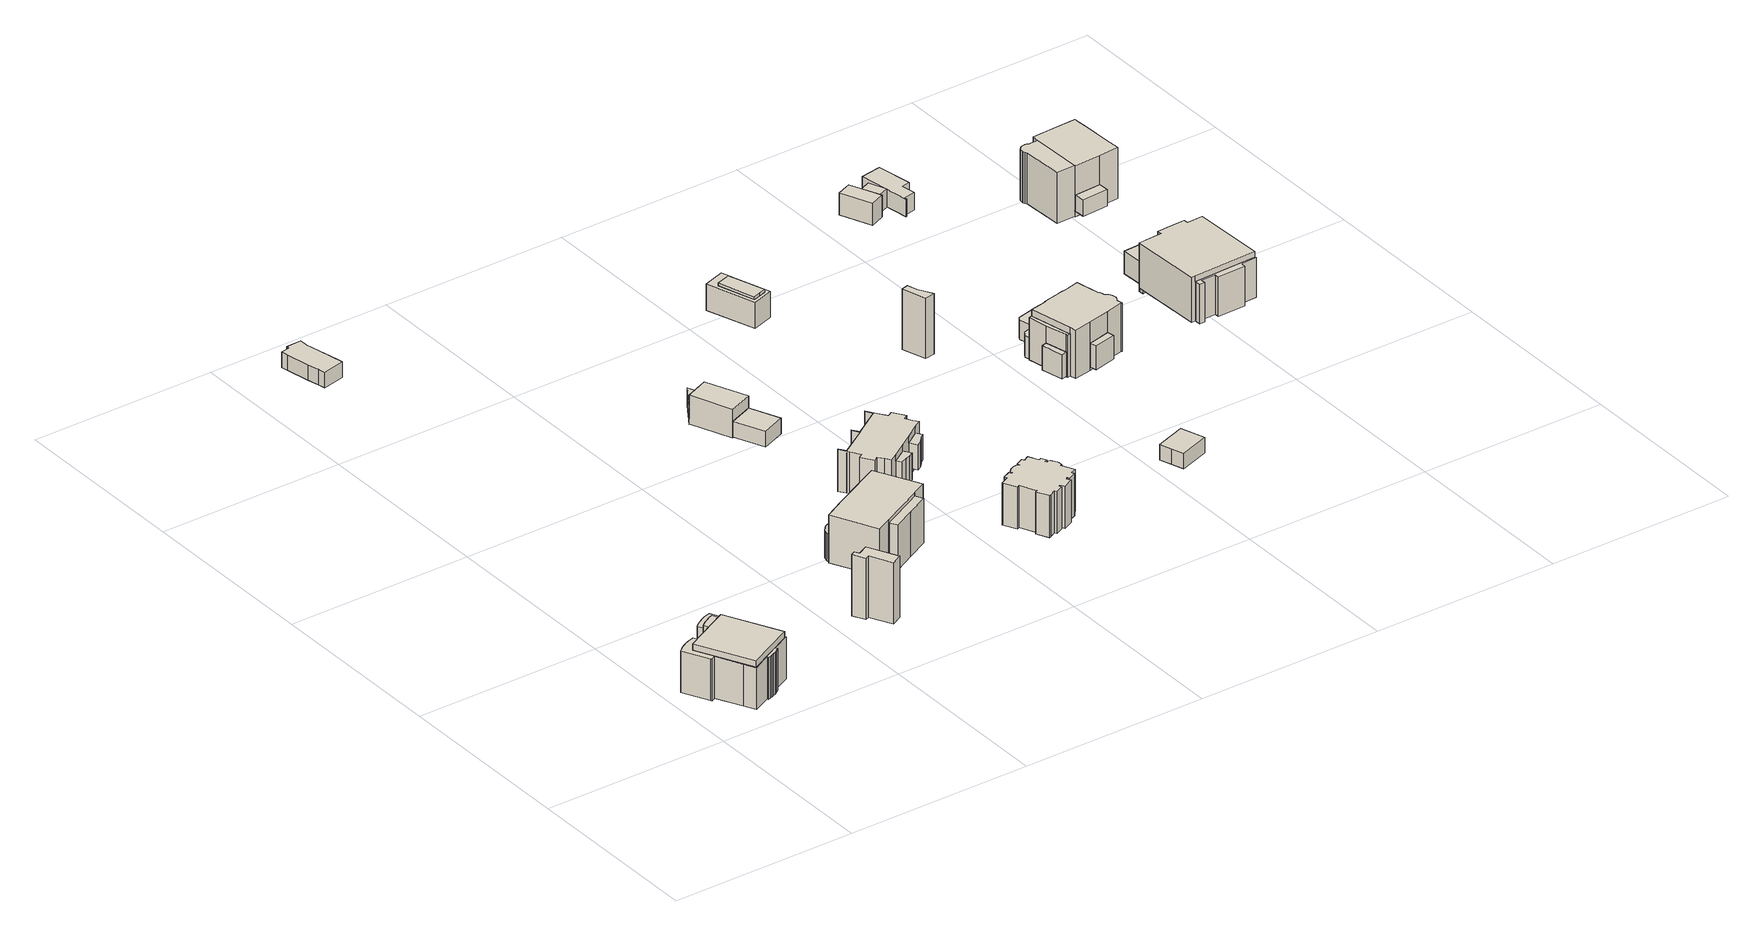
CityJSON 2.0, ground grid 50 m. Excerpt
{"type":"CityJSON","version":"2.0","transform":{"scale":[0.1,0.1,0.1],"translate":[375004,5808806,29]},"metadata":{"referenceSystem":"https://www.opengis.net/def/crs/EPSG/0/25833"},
"CityObjects":{
"building1":{"type":"Building","attributes":{"Gemeindeschluessel":"11000006","function":"31001_1010"},"address":[{"country":"Germany","locality":"Berlin","thoroughfareNumber":"50","thoroughfareName":"Bismarckstraße"}],"children":["building1-1","building1-2","building1-3","building1-4"]},
"building1-1":{"type":"BuildingPart","attributes":{"BezugspunktDach":"2200","measuredHeight":13.63,"storeysAboveGround":3},"parents":["building1"],"geometry":[{"type":"MultiSurface","lod":"1","boundaries":[[[0,1,2,3,4]],[[5,6,7,8,9]],[[5,10,11,4,3]],[[12,13,5,3,2]],[[7,14,15,2,1]],[[16,17,14,1,0]],[[9,11,17,0,4]],[[9,18,11,10,5]],[[6,5,13,12]],[[6,15,14,7]],[[8,7,19,14,17,16]],[[8,20,17,11,9]]]}]},
"building1-2":{"type":"BuildingPart","attributes":{"BezugspunktDach":"2200","measuredHeight":11.93,"storeysAboveGround":3},"parents":["building1"],"geometry":[{"type":"MultiSurface","lod":"1","boundaries":[[[21,13,12,22,23,24,25,26,27,28]],[[29,30,31,32,33,34,6,5,35,36]],[[29,37,38,28,27]],[[39,37,27,26]],[[40,39,26,25]],[[41,40,31,25,24]],[[42,41,32,24,23]],[[34,43,42,33,23,22]],[[44,45,10,13,21]],[[36,35,21,28]],[[36,46,38,37,29]],[[30,29,37,39]],[[47,31,30,39,40]],[[48,32,31,40,41]],[[33,32,41,42]],[[33,42,43,34]],[[34,49,43,15,6]],[[5,6,12,13]],[[35,5,10,45,44]]]}]},
"building1-3":{"type":"BuildingPart","attributes":{"BezugspunktDach":"2200","measuredHeight":11.32,"storeysAboveGround":3},"parents":["building1"],"geometry":[{"type":"MultiSurface","lod":"1","boundaries":[[[50,51,52,53,54,55,56,57,58,59,60,61,62,63,64,65,66,67,68,69,70,71,72,73,74,38,37,39,40,41,42,43,14,17,11,10,45,75,76,77,78,79,80,81,82,83]],[[84,85,86,87,88,89,90,91,92,93,94,95,96,97,98,99,100,101,102,103,104,105,106,107,108,109,110,111,112,113,114,115,116,117,118,119,120,121,122,123,124,125,126,127,128,129]],[[84,129,83,82]],[[85,84,82,81]],[[86,85,81,80]],[[87,86,80,79]],[[88,87,79,78]],[[89,88,78,77]],[[90,89,77,76]],[[91,90,76,75]],[[92,91,75,45]],[[93,92,35,5,10]],[[95,94,9,8]],[[96,95,130,8,7,14]],[[97,96,131,7,6,15,6,34]],[[98,97,43,34,33]],[[99,98,33,32,132]],[[100,99,32,31,40]],[[101,100,31,30,39]],[[102,101,30,29]],[[103,102,37,29,36,38]],[[104,103,38,74]],[[105,104,133,104,105,134,135,74,73]],[[136,134,73,72]],[[137,136,106,107,138,107,106,72,71]],[[139,137,107,108,107,71,70]],[[140,139,70,69]],[[141,140,109,110,142,110,109,69,68]],[[143,141,144,68,67]],[[112,111,67,66]],[[113,112,66,65]],[[114,113,65,64]],[[115,114,64,63]],[[116,115,63,62]],[[117,116,62,61]],[[118,117,61,60]],[[119,118,60,59]],[[120,119,59,58]],[[121,120,58,57]],[[122,121,57,56]],[[123,122,56,55]],[[124,123,55,54]],[[125,124,54,53]],[[126,125,53,52]],[[127,126,52,51]],[[128,127,51,50]],[[129,128,50,83]],[[145,45,10,5,35]],[[146,10,11,9,5]],[[8,9,11,17]],[[17,14,7,8,130]],[[14,15,6,7,131]],[[34,6,15,43]],[[33,34,43,42,147]],[[132,32,33,42,41]],[[41,40,31,32]],[[148,40,39,30,31]],[[29,30,39,37]],[[38,36,29,37]],[[135,134,105,104,133]],[[106,105,134,136]],[[138,107,106,136,137]],[[108,107,137,139]],[[109,108,139,140]],[[142,110,109,140,141]],[[111,110,144,141,143]]]}]},
"building1-4":{"type":"BuildingPart","attributes":{"BezugspunktDach":"2200","measuredHeight":4.09,"storeysAboveGround":3},"parents":["building1"],"geometry":[{"type":"MultiSurface","lod":"1","boundaries":[[[135,134,136,137,139,140,141,143,149,150,151,152,153,154,155,156,157]],[[158,159,160,161,162,163,164,165,111,110,109,108,107,106,105,104,166]],[[158,166,157,156]],[[159,158,156,155]],[[160,159,155,154]],[[161,160,154,153]],[[162,161,153,152]],[[163,162,152,151]],[[164,163,151,150]],[[165,164,150,149]],[[111,165,149,143]],[[166,104,135,157]],[[110,111,143,141]],[[109,110,141,140,167]],[[108,109,140,139]],[[108,139,137,107]],[[107,137,136,106]],[[105,106,168,136,134,169]],[[104,105,134,135]]]}]},
"building2":{"type":"Building","attributes":{"Gemeindeschluessel":"11000006","BezugspunktDach":"2200","function":"51009_1610","measuredHeight":16.64,"storeysAboveGround":0},"address":[{"country":"Germany","locality":"Berlin"}],"geometry":[{"type":"Solid","lod":"1","boundaries":[[[[170,171,172,173,174,175,176,177]],[[178,179,180,181,182,183,184,185]],[[178,185,177,176]],[[179,178,176,175]],[[180,179,175,174]],[[181,180,174,173]],[[182,181,173,172]],[[183,182,172,171]],[[184,183,171,170]],[[185,184,170,177]]]]}]},
"building3":{"type":"Building","attributes":{"Gemeindeschluessel":"11000006","BezugspunktDach":"2200","function":"31001_2444","measuredHeight":4.93,"storeysAboveGround":1},"address":[{"country":"Germany","locality":"Berlin","thoroughfareNumber":"6A (1)","thoroughfareName":"Am Kleinen Wannsee"}],"geometry":[{"type":"Solid","lod":"1","boundaries":[[[[186,187,188,189,190,191,192,193,194,195,196,197,198]],[[199,200,201,202,203,204,205,206,207,208,209,210,211]],[[199,211,198,197]],[[200,199,197,196]],[[201,200,196,195]],[[202,201,195,194]],[[203,202,194,193]],[[204,203,193,192]],[[205,204,192,191]],[[206,205,191,190]],[[207,206,190,189]],[[208,207,189,188]],[[209,208,188,187]],[[210,209,187,186]],[[211,210,186,198]]]]}]},
"building4":{"type":"Building","attributes":{"Gemeindeschluessel":"11000006","function":"31001_1010"},"address":[{"country":"Germany","locality":"Berlin","thoroughfareNumber":"46","thoroughfareName":"Bismarckstraße"}],"children":["building4-1","building4-2","building4-3","building4-4"]},
"building4-1":{"type":"BuildingPart","attributes":{"BezugspunktDach":"2200","measuredHeight":16.27,"storeysAboveGround":2},"parents":["building4"],"geometry":[{"type":"MultiSurface","lod":"1","boundaries":[[[212,213,214,215,216,217,218,219,220]],[[221,222,223,224,225,226,227,228,229]],[[230,231,232,233,221,229,220,219]],[[222,221,219,218]],[[234,235,218,217]],[[223,222,236,237,238,234]],[[224,223,217,216]],[[225,224,216,215]],[[226,225,215,214]],[[227,226,214,213]],[[228,227,213,212]],[[229,228,212,220]],[[233,232,231,230]],[[238,237,236,235,234]]]}]},
"building4-2":{"type":"BuildingPart","attributes":{"BezugspunktDach":"2200","measuredHeight":14.5,"storeysAboveGround":2},"parents":["building4"],"geometry":[{"type":"Solid","lod":"1","boundaries":[[[[239,240,241,242,243,244]],[[245,226,246,247,248,227]],[[245,227,244,243]],[[226,245,243,242]],[[246,226,242,241]],[[247,246,241,240]],[[248,247,240,239]],[[227,248,239,244]]]]}]},
"building4-3":{"type":"BuildingPart","attributes":{"BezugspunktDach":"2200","measuredHeight":6.8,"storeysAboveGround":2},"parents":["building4"],"geometry":[{"type":"Solid","lod":"1","boundaries":[[[[235,234,249,250,251,252,253,254,255,256,257,258,259,260]],[[261,262,263,264,265,266,267,268,269,270,271,238,237,272]],[[261,272,260,259]],[[262,261,259,258]],[[263,262,258,257]],[[264,263,257,256]],[[265,264,256,255]],[[266,265,255,254]],[[267,266,254,253]],[[268,267,253,252]],[[269,268,252,251]],[[270,269,251,250]],[[271,270,250,249]],[[238,271,249,234]],[[272,237,235,260]],[[237,238,234,235]]]]}]},
"building4-4":{"type":"BuildingPart","attributes":{"BezugspunktDach":"2200","measuredHeight":7.55,"storeysAboveGround":2},"parents":["building4"],"geometry":[{"type":"Solid","lod":"1","boundaries":[[[[231,230,273,274,275,276,277,278,279,280,281,282,283]],[[284,285,286,287,288,289,290,291,292,293,233,232,294]],[[284,294,283,282]],[[285,284,282,281]],[[286,285,281,280]],[[287,286,280,279]],[[288,287,279,278]],[[289,288,278,277]],[[290,289,277,276]],[[291,290,276,275]],[[292,291,275,274]],[[293,292,274,273]],[[233,293,273,230]],[[294,232,231,283]],[[232,233,230,231]]]]}]},
"building5":{"type":"Building","attributes":{"Gemeindeschluessel":"11000006","function":"31001_1010"},"address":[{"country":"Germany","locality":"Berlin","thoroughfareNumber":"44A","thoroughfareName":"Bismarckstraße"}],"children":["building5-1","building5-2","building5-3"]},
"building5-1":{"type":"BuildingPart","attributes":{"BezugspunktDach":"2200","measuredHeight":12.92,"storeysAboveGround":3},"parents":["building5"],"geometry":[{"type":"MultiSurface","lod":"1","boundaries":[[[295,296,297,298,299,300,301,302,303,304,305,306,307,308,309,310,311,312,313,314,315,316,317,318,319,320,321,322]],[[323,324,325,326,327,328,329,330,331,332,333,334,335,336,337,338,339,340,341,342,343,344,345,346,347,348,349,350]],[[323,350,322,321]],[[324,323,321,320]],[[325,324,320,319]],[[326,325,319,318]],[[327,326,318,317]],[[328,327,317,316]],[[329,328,316,315]],[[330,329,315,314]],[[331,330,314,313]],[[332,331,313,312]],[[333,332,312,311]],[[334,333,311,310]],[[335,334,310,309]],[[336,335,309,308]],[[337,336,308,307]],[[338,337,307,306]],[[339,338,306,305]],[[351,352,305,304]],[[340,339,353,354]],[[341,340,304,303]],[[355,356,303,302]],[[342,341,357,358]],[[343,342,302,301]],[[344,343,301,300]],[[345,344,300,299]],[[346,345,299,298]],[[347,346,298,297]],[[348,347,297,296]],[[349,348,296,295]],[[350,349,295,322]],[[354,353,352,351]],[[358,357,356,355]]]}]},
"building5-2":{"type":"BuildingPart","attributes":{"BezugspunktDach":"2200","measuredHeight":6.87,"storeysAboveGround":3},"parents":["building5"],"geometry":[{"type":"Solid","lod":"1","boundaries":[[[[359,360,361,362,352,351]],[[353,363,364,365,366,354]],[[363,353,352,362]],[[364,363,362,361]],[[365,364,361,360]],[[366,365,360,359]],[[354,366,359,351]],[[353,354,351,352]]]]}]},
"building5-3":{"type":"BuildingPart","attributes":{"BezugspunktDach":"2200","measuredHeight":7.28,"storeysAboveGround":3},"parents":["building5"],"geometry":[{"type":"MultiSurface","lod":"1","boundaries":[[[367,368,369,370,356,355]],[[357,371,372,373,374,358]],[[371,357,356,370]],[[372,371,370,369]],[[373,372,369,368]],[[374,373,368,367]],[[358,374,367,355]],[[357,358,375,355,356]]]}]},
"building6":{"type":"Building","attributes":{"Gemeindeschluessel":"11000006","function":"31001_3200"},"address":[{"country":"Germany","locality":"Berlin","thoroughfareNumber":"44","thoroughfareName":"Bismarckstraße"}],"children":["building6-1","building6-2","building6-3"]},
"building6-1":{"type":"BuildingPart","attributes":{"BezugspunktDach":"2200","measuredHeight":8.23,"storeysAboveGround":2},"parents":["building6"],"geometry":[{"type":"MultiSurface","lod":"1","boundaries":[[[376,377,378,379,380]],[[381,382,383,384,385]],[[386,387,380,379]],[[382,388,386,381,379,378]],[[383,382,378,377]],[[384,383,377,376],[389,390,391,392]],[[385,384,376,380]],[[381,385,387,386]],[[381,386,388,382]],[[391,390,389,392]]]}]},
"building6-2":{"type":"BuildingPart","attributes":{"BezugspunktDach":"2200","measuredHeight":4.27,"storeysAboveGround":2},"parents":["building6"],"geometry":[{"type":"Solid","lod":"1","boundaries":[[[[393,394,392,391]],[[389,395,396,390]],[[395,389,392,394]],[[396,395,394,393]],[[390,396,393,391]],[[390,391,392,389]]]]}]},
"building6-3":{"type":"BuildingPart","attributes":{"BezugspunktDach":"2200","measuredHeight":4.76,"storeysAboveGround":2},"parents":["building6"],"geometry":[{"type":"MultiSurface","lod":"1","boundaries":[[[388,397,387]],[[398,399,400]],[[398,400,387,397]],[[399,398,397,388]],[[400,399,388,382,381,385,387]],[[387,385,381,386]],[[386,381,382,388]]]}]},
"building7":{"type":"Building","attributes":{"Gemeindeschluessel":"11000006","BezugspunktDach":"2200","function":"31001_1010","measuredHeight":15.56,"storeysAboveGround":3},"address":[{"country":"Germany","locality":"Berlin","thoroughfareNumber":"44B","thoroughfareName":"Bismarckstraße"}],"geometry":[{"type":"Solid","lod":"1","boundaries":[[[[401,402,403,404,405,406,407,408,409,410,411,412,413,414,415,416,417,418,419,420,421,422,423,424,425,426,427,428,429,430,431,432,433,434,435,436,437,438,439,440,441,442,443,444,445,446,447,448,449,450,451,452,453,454,455]],[[456,457,458,459,460,461,462,463,464,465,466,467,468,469,470,471,472,473,474,475,476,477,478,479,480,481,482,483,484,485,486,487,488,489,490,491,492,493,494,495,496,497,498,499,500,501,502,503,504,505,506,507,508,509,510]],[[456,510,455,454]],[[457,456,454,453]],[[458,457,453,452]],[[459,458,452,451]],[[460,459,451,450]],[[461,460,450,449]],[[462,461,449,448]],[[463,462,448,447]],[[464,463,447,446]],[[465,464,446,445]],[[466,465,445,444]],[[467,466,444,443]],[[468,467,443,442]],[[469,468,442,441]],[[470,469,441,440]],[[471,470,440,439]],[[472,471,439,438]],[[473,472,438,437]],[[474,473,437,436]],[[475,474,436,435]],[[476,475,435,434]],[[477,476,434,433]],[[478,477,433,432]],[[479,478,432,431]],[[480,479,431,430]],[[481,480,430,429]],[[482,481,429,428]],[[483,482,428,427]],[[484,483,427,426]],[[485,484,426,425]],[[486,485,425,424]],[[487,486,424,423]],[[488,487,423,422]],[[489,488,422,421]],[[490,489,421,420]],[[491,490,420,419]],[[492,491,419,418]],[[493,492,418,417]],[[494,493,417,416]],[[495,494,416,415]],[[496,495,415,414]],[[497,496,414,413]],[[498,497,413,412]],[[499,498,412,411]],[[500,499,411,410]],[[501,500,410,409]],[[502,501,409,408]],[[503,502,408,407]],[[504,503,407,406]],[[505,504,406,405]],[[506,505,405,404]],[[507,506,404,403]],[[508,507,403,402]],[[509,508,402,401]],[[510,509,401,455]]]]}]},
"building8":{"type":"Building","attributes":{"Gemeindeschluessel":"11000006","function":"31001_3200"},"address":[{"country":"Germany","locality":"Berlin","thoroughfareNumber":"42","thoroughfareName":"Bismarckstraße"}],"children":["building8-1","building8-2"]},
"building8-1":{"type":"BuildingPart","attributes":{"BezugspunktDach":"2200","measuredHeight":8.21,"storeysAboveGround":2},"parents":["building8"],"geometry":[{"type":"MultiSurface","lod":"1","boundaries":[[[511,512,513,514,515]],[[516,517,518,519,520]],[[521,522,515,514]],[[517,523,521,524,514,513]],[[525,523,513,512]],[[526,525,518,512,511]],[[520,522,526,527,511,515]],[[516,520,522,521]],[[516,524,521,523,517]],[[518,517,528,523,525]],[[519,518,525,526]],[[519,527,526,522,520]]]}]},
"building8-2":{"type":"BuildingPart","attributes":{"BezugspunktDach":"2200","measuredHeight":7.09,"storeysAboveGround":2},"parents":["building8"],"geometry":[{"type":"MultiSurface","lod":"1","boundaries":[[[529,530,531,532],[522,521,523,526]],[[533,534,535,536],[537,538,539,540]],[[533,536,532,531]],[[534,533,531,530]],[[535,534,530,529]],[[536,535,529,532]],[[537,540,519,518,517]],[[538,537,517,516]],[[539,538,521,516,520]],[[540,539,520,519,526]],[[517,518,525,523]],[[526,525,518,519]],[[516,517,523,521]],[[520,516,521,522,541]],[[522,526,519,520]]]}]},
"building9":{"type":"Building","attributes":{"Gemeindeschluessel":"11000006","BezugspunktDach":"2200","function":"31001_2463","measuredHeight":4.94,"storeysAboveGround":1},"address":[{"country":"Germany","locality":"Berlin","thoroughfareNumber":"42 (1)","thoroughfareName":"Bismarckstraße"}],"geometry":[{"type":"Solid","lod":"1","boundaries":[[[[542,543,544,545,546,547]],[[548,549,550,551,552,553]],[[548,553,547,546]],[[549,548,546,545]],[[550,549,545,544]],[[551,550,544,543]],[[552,551,543,542]],[[553,552,542,547]]]]}]},
"building10":{"type":"Building","attributes":{"Gemeindeschluessel":"11000006","BezugspunktDach":"2200","function":"31001_1000","measuredHeight":16.28,"storeysAboveGround":1},"address":[{"country":"Germany","locality":"Berlin","thoroughfareNumber":"38 (2)","thoroughfareName":"Bismarckstraße"}],"geometry":[{"type":"Solid","lod":"1","boundaries":[[[[554,555,556,557,558]],[[559,560,561,562,563]],[[559,563,558,557]],[[560,559,557,556]],[[561,560,556,555]],[[562,561,555,554]],[[563,562,554,558]]]]}]},
"building11":{"type":"Building","attributes":{"Gemeindeschluessel":"11000006","BezugspunktDach":"2200","function":"51009_1610","measuredHeight":7.32,"storeysAboveGround":0},"address":[{"country":"Germany","locality":"Berlin"}],"geometry":[{"type":"Solid","lod":"1","boundaries":[[[[564,565,566,567]],[[568,569,570,571]],[[568,571,567,566]],[[569,568,566,565]],[[570,569,565,564]],[[571,570,564,567]]]]}]},
"building12":{"type":"Building","attributes":{"Gemeindeschluessel":"11000006","function":"31001_2070"},"address":[{"country":"Germany","locality":"Berlin","thoroughfareNumber":"38, 40","thoroughfareName":"Bismarckstraße"}],"children":["building12-1","building12-2","building12-3","building12-4","building12-5","building12-6"]},
"building12-1":{"type":"BuildingPart","attributes":{"BezugspunktDach":"2200","measuredHeight":16.52,"storeysAboveGround":2},"parents":["building12"],"geometry":[{"type":"MultiSurface","lod":"1","boundaries":[[[572,573,574,575,576,577,578,579,580,581,582,583,584,585,586,587,588,589,590,591,592,593,594,595,596,597,598,599]],[[600,601,602,603,604,605,606,607,608,609,610,611,612,613,614,615,616,617,618,619,620,621,622,623,624,625,626,627]],[[628,629,599,598]],[[600,627,630,631,632]],[[601,600,598,597]],[[602,601,597,596]],[[603,602,596,595]],[[633,634,595,594]],[[604,603,635,636]],[[605,604,594,593]],[[606,605,593,592]],[[607,606,592,591]],[[637,638,639,640,608,607,591,590]],[[609,608,590,589]],[[610,609,589,588]],[[611,610,588,587]],[[612,611,587,586]],[[613,612,586,585]],[[614,613,585,584]],[[615,614,584,583]],[[616,615,583,582]],[[617,616,582,581]],[[618,617,581,580]],[[619,618,580,579]],[[620,619,579,578]],[[621,620,578,577]],[[622,621,577,576]],[[623,622,576,575]],[[624,623,575,574]],[[625,624,574,573]],[[626,625,573,572]],[[627,641,642,572,599]],[[632,631,630,629,628]],[[636,635,634,633]],[[640,639,638,637]],[[626,642,641,627]]]}]},
"building12-2":{"type":"BuildingPart","attributes":{"BezugspunktDach":"2200","measuredHeight":11.38,"storeysAboveGround":2},"parents":["building12"],"geometry":[{"type":"MultiSurface","lod":"1","boundaries":[[[643,644,645,642,641,646]],[[627,626,647,648,649,650]],[[629,651,646,641]],[[627,650,652,630]],[[647,626,642,645]],[[648,647,645,644]],[[649,648,644,643],[653,654,655,656]],[[650,649,643,646]],[[630,652,651,629]],[[626,627,641,642]],[[655,654,653,656]]]}]},
"building12-3":{"type":"BuildingPart","attributes":{"BezugspunktDach":"2200","measuredHeight":5.47,"storeysAboveGround":2},"parents":["building12"],"geometry":[{"type":"Solid","lod":"1","boundaries":[[[[638,637,657,658,659,660]],[[661,662,663,640,639,664]],[[661,664,660,659]],[[662,661,659,658]],[[663,662,658,657]],[[640,663,657,637]],[[664,639,638,660]],[[639,640,637,638]]]]}]},
"building12-4":{"type":"BuildingPart","attributes":{"BezugspunktDach":"2200","measuredHeight":5.31,"storeysAboveGround":2},"parents":["building12"],"geometry":[{"type":"Solid","lod":"1","boundaries":[[[[665,666,667,634,633,668,669,670,671,672,673]],[[674,675,676,677,678,636,635,679,680,681,682]],[[674,682,673,672]],[[675,674,672,671]],[[676,675,671,670]],[[677,676,670,669]],[[678,677,669,668]],[[636,678,668,633]],[[679,635,634,667]],[[680,679,667,666]],[[681,680,666,665]],[[682,681,665,673]],[[636,633,634,635]]]]}]},
"building12-5":{"type":"BuildingPart","attributes":{"BezugspunktDach":"2200","measuredHeight":5.91,"storeysAboveGround":2},"parents":["building12"],"geometry":[{"type":"MultiSurface","lod":"1","boundaries":[[[651,628,683,684,685,686]],[[687,688,689,631,652,690]],[[687,690,686,685]],[[688,687,685,684]],[[689,688,684,683]],[[631,689,683,628]],[[690,652,651,686]],[[631,628,629,630]],[[630,629,651,652]]]}]},
"building12-6":{"type":"BuildingPart","attributes":{"BezugspunktDach":"2200","measuredHeight":6.55,"storeysAboveGround":2},"parents":["building12"],"geometry":[{"type":"MultiSurface","lod":"1","boundaries":[[[691,656,655,692]],[[654,653,693,694]],[[654,694,692,655]],[[693,653,656,691]],[[694,693,691,692]],[[653,654,655,656,695]]]}]},
"building13":{"type":"Building","attributes":{"Gemeindeschluessel":"11000006","function":"31001_2444"},"address":[{"country":"Germany","locality":"Berlin","thoroughfareNumber":"38 (1)","thoroughfareName":"Bismarckstraße"}],"children":["building13-1","building13-2"]},
"building13-1":{"type":"BuildingPart","attributes":{"BezugspunktDach":"2200","measuredHeight":6.85,"storeysAboveGround":2},"parents":["building13"],"geometry":[{"type":"MultiSurface","lod":"1","boundaries":[[[696,697,698,699,700,701]],[[702,703,704,705,706,707]],[[702,707,701,700]],[[703,702,700,699]],[[708,709,710,703,699,698]],[[705,704,698,697]],[[706,705,697,696]],[[707,706,696,701]],[[704,710,709,708]]]}]},
"building13-2":{"type":"BuildingPart","attributes":{"BezugspunktDach":"2200","measuredHeight":5.03,"storeysAboveGround":2},"parents":["building13"],"geometry":[{"type":"Solid","lod":"1","boundaries":[[[[708,711,712,709]],[[713,714,704,710]],[[713,710,709,712]],[[714,713,712,711]],[[704,714,711,708]],[[710,704,708,709]]]]}]},
"building14":{"type":"Building","attributes":{"Gemeindeschluessel":"11000006","BezugspunktDach":"2200","function":"31001_2444","measuredHeight":4.65,"storeysAboveGround":1},"address":[{"country":"Germany","locality":"Berlin","thoroughfareNumber":"36A (1)","thoroughfareName":"Bismarckstraße"}],"geometry":[{"type":"Solid","lod":"1","boundaries":[[[[715,716,717,718,719,720,721,722]],[[723,724,725,726,727,728,729,730]],[[723,730,722,721]],[[724,723,721,720]],[[725,724,720,719]],[[726,725,719,718]],[[727,726,718,717]],[[728,727,717,716]],[[729,728,716,715]],[[730,729,715,722]]]]}]},
"building15":{"type":"Building","attributes":{"Gemeindeschluessel":"11000006","function":"31001_1010"},"address":[{"country":"Germany","locality":"Berlin","thoroughfareNumber":"36A","thoroughfareName":"Bismarckstraße"}],"children":["building15-1","building15-2","building15-3"]},
"building15-1":{"type":"BuildingPart","attributes":{"BezugspunktDach":"2200","measuredHeight":15.44,"storeysAboveGround":2},"parents":["building15"],"geometry":[{"type":"MultiSurface","lod":"1","boundaries":[[[731,732,733,734,735,736,737,738,739,740,741,742]],[[743,744,745,746,747,748,749,750,751,752,753,754]],[[743,754,742,741]],[[755,756,757,741,740]],[[758,756,740,739]],[[746,759,758,739,738]],[[747,760,759,738,737]],[[748,747,737,736]],[[749,748,736,735]],[[750,749,735,734]],[[751,750,734,733]],[[761,762,751,733,732]],[[753,752,732,731]],[[754,753,731,742]],[[744,743,763,757,756,755]],[[745,744,756,758]],[[745,758,759,746]],[[746,759,760,747]],[[752,751,762,761]]]}]},
"building15-2":{"type":"BuildingPart","attributes":{"BezugspunktDach":"2200","measuredHeight":10.71,"storeysAboveGround":2},"parents":["building15"],"geometry":[{"type":"Solid","lod":"1","boundaries":[[[[764,765,766,767,768,769,770,771,762,761]],[[751,772,773,774,775,776,777,778,779,752]],[[772,751,762,771]],[[773,772,771,770]],[[774,773,770,769]],[[775,774,769,768]],[[776,775,768,767]],[[777,776,767,766]],[[778,777,766,765]],[[779,778,765,764]],[[752,779,764,761]],[[751,752,761,762]]]]}]},
"building15-3":{"type":"BuildingPart","attributes":{"BezugspunktDach":"2200","measuredHeight":6.09,"storeysAboveGround":2},"parents":["building15"],"geometry":[{"type":"MultiSurface","lod":"1","boundaries":[[[757,756,758,759,760,780,781,782,783]],[[784,785,786,787,788,789,790,791,792]],[[784,792,783,782]],[[785,784,782,781]],[[786,785,781,780]],[[787,786,780,760]],[[788,787,747,746,759]],[[789,788,759,746,745,758]],[[790,789,758,745,744]],[[791,790,793,744,743]],[[792,791,757,783]],[[760,759,746,747]],[[758,745,746,759]],[[744,745,758,756]],[[743,744,793,756,757,794]]]}]},
"building16":{"type":"Building","attributes":{"Gemeindeschluessel":"11000006","function":"31001_1010"},"address":[{"country":"Germany","locality":"Berlin","thoroughfareNumber":"36","thoroughfareName":"Bismarckstraße"}],"children":["building16-1","building16-2","building16-3","building16-4","building16-5"]},
"building16-1":{"type":"BuildingPart","attributes":{"BezugspunktDach":"2200","measuredHeight":17.3,"storeysAboveGround":2},"parents":["building16"],"geometry":[{"type":"MultiSurface","lod":"1","boundaries":[[[795,796,797,798,799,800,801,802,803,804,805,806]],[[807,808,809,810,811,812,813,814,815,816,817,818]],[[819,820,818,806,805]],[[808,807,805,804],[821,822,823,824]],[[825,823,804,803]],[[809,808,822,826]],[[810,809,803,802]],[[811,810,802,801]],[[812,811,801,800]],[[813,812,800,799]],[[827,828,829,799,798]],[[814,813,830,831,832]],[[833,827,798,797]],[[815,814,831,834]],[[817,795,796,816,796,795]],[[818,817,795,806]],[[807,818,820,819]],[[823,822,821,824]],[[826,822,823,825]],[[832,831,830,829,828,827]],[[834,831,827,833]],[[816,815,797,796]],[[835,816,796,795,817]]]}]},
"building16-2":{"type":"BuildingPart","attributes":{"BezugspunktDach":"2200","measuredHeight":13.82,"storeysAboveGround":2},"parents":["building16"],"geometry":[{"type":"MultiSurface","lod":"1","boundaries":[[[836,837,838,839,797,795,840,841,842,843,844,845,846,847,848,849]],[[850,851,852,853,854,855,856,857,858,817,815,859,860,861,862,863]],[[850,863,849,848]],[[851,850,848,847]],[[852,851,847,846]],[[853,852,846,845]],[[854,853,845,844]],[[855,854,844,843]],[[856,855,843,842]],[[857,856,842,841]],[[858,857,841,840]],[[817,858,840,795]],[[859,815,797,839]],[[860,859,839,838]],[[861,860,838,837]],[[862,861,837,836]],[[863,862,836,849]],[[815,816,796,797]],[[817,795,796,816]]]}]},
"building16-3":{"type":"BuildingPart","attributes":{"BezugspunktDach":"2200","measuredHeight":3.43,"storeysAboveGround":2},"parents":["building16"],"geometry":[{"type":"MultiSurface","lod":"1","boundaries":[[[820,819,864,865]],[[866,807,818,867]],[[866,867,865,864]],[[807,866,868,821]],[[867,818,820,865]],[[821,868,864,819]],[[818,807,819,820]]]}]},
"building16-4":{"type":"BuildingPart","attributes":{"BezugspunktDach":"2200","measuredHeight":4.93,"storeysAboveGround":2},"parents":["building16"],"geometry":[{"type":"Solid","lod":"1","boundaries":[[[[869,870,828,827,833]],[[831,830,871,872,834]],[[871,830,828,870]],[[872,871,870,869]],[[834,872,869,833]],[[834,833,827,831]],[[830,831,827,828]]]]}]},
"building16-5":{"type":"BuildingPart","attributes":{"BezugspunktDach":"2200","measuredHeight":6.82,"storeysAboveGround":2},"parents":["building16"],"geometry":[{"type":"MultiSurface","lod":"1","boundaries":[[[824,823,825,873,874,875]],[[876,877,826,822,821,868]],[[876,868,875,874]],[[877,876,874,873]],[[826,877,873,825]],[[864,819,824,875]],[[822,826,825,823]],[[822,878,823,824,821]],[[868,821,819,864]]]}]}
},
"vertices":[
[100,7,183],[229,73,183],[155,220,183],[112,198,183],[26,154,183],[112,198,55],[155,220,55],[229,73,55],[100,7,55],[26,154,55],[112,198,167],[26,154,167],[155,220,174],[112,198,174],[229,73,167],[155,220,167],[100,7,139],[100,7,167],[26,154,134],[229,73,120],[100,7,115],
[111,200,174],[144,241,174],[137,238,174],[129,234,174],[122,230,174],[115,226,174],[109,222,174],[103,217,174],[109,222,55],[115,226,55],[122,230,55],[129,234,55],[137,238,55],[144,241,55],[111,200,55],[103,217,55],[109,222,167],[103,217,167],[115,226,167],[122,230,167],[129,234,167],[137,238,167],[144,241,167],[111,200,135],[111,200,167],[103,217,113],[122,230,72],[129,234,82],[144,241,114],
[37,98,167],[39,95,167],[50,101,167],[84,33,167],[99,4,167],[146,27,167],[148,23,167],[155,25,167],[161,28,167],[168,31,167],[175,34,167],[182,39,167],[188,43,167],[186,48,167],[233,72,167],[181,174,167],[192,180,167],[151,260,167],[144,258,167],[136,256,167],[129,253,167],[120,248,167],[111,243,167],[103,238,167],[96,231,167],[67,178,167],[58,196,167],[48,193,167],[39,190,167],[30,186,167],[21,181,167],[14,177,167],[8,172,167],[2,167,167],[8,172,54],[14,177,54],[21,181,54],[30,186,54],[39,190,54],[48,193,54],[58,196,54],[67,178,54],[111,200,54],[112,198,54],[26,154,54],[100,7,54],[229,73,54],[144,241,54],[137,238,54],[129,234,54],[122,230,54],[115,226,54],[109,222,54],[103,217,54],[96,231,54],[103,238,54],[111,243,54],[120,248,54],[129,253,54],[136,256,54],[144,258,54],[151,260,54],[192,180,54],[181,174,54],[233,72,54],[186,48,54],[188,43,54],[182,39,54],[175,34,54],[168,31,54],[161,28,54],[155,25,54],[148,23,54],[146,27,54],[99,4,54],[84,33,54],[50,101,54],[39,95,54],[37,98,54],[2,167,54],[100,7,80],[229,73,70],[129,234,63],[96,231,64],[103,238,95],[96,231,95],[111,243,95],[120,248,95],[120,248,58],[129,253,95],[136,256,95],[144,258,95],[144,258,85],[151,260,95],[144,258,72],[111,200,142],[112,198,163],[137,238,95],[122,230,139],
[140,282,95],[132,280,95],[124,277,95],[116,274,95],[108,271,95],[101,267,95],[95,263,95],[89,258,95],[84,254,95],[89,258,54],[95,263,54],[101,267,54],[108,271,54],[116,274,54],[124,277,54],[132,280,54],[140,282,54],[84,254,54],[136,256,82],[111,243,81],[103,238,91],
[511,140,245],[521,145,245],[550,87,245],[579,102,245],[540,181,245],[512,167,245],[505,179,245],[494,173,245],[505,179,79],[512,167,79],[540,181,79],[579,102,79],[550,87,79],[521,145,79],[511,140,79],[494,173,79],
[149,1902,48],[162,1839,48],[169,1808,48],[173,1790,48],[232,1802,48],[232,1805,48],[229,1820,48],[210,1912,48],[210,1915,48],[210,1934,48],[169,1932,48],[170,1925,48],[145,1920,48],[170,1925,6],[169,1932,6],[210,1934,6],[210,1915,6],[210,1912,6],[229,1820,6],[232,1805,6],[232,1802,6],[173,1790,6],[169,1808,6],[162,1839,6],[149,1902,6],[145,1920,6],
[645,270,211],[685,290,211],[802,350,211],[802,351,211],[841,370,211],[781,488,211],[725,460,211],[641,418,211],[585,388,211],[641,418,82],[725,460,82],[781,488,82],[841,370,82],[802,351,82],[802,350,82],[685,290,82],[645,270,82],[585,388,82],[641,418,160],[585,388,160],[585,388,85],[641,418,85],[781,488,159],[725,460,159],[725,460,125],[725,460,91],[781,488,91],
[696,269,203],[754,299,203],[813,329,203],[802,350,203],[721,364,203],[685,290,203],[721,364,82],[813,329,82],[754,299,82],[696,269,82],
[776,492,159],[771,495,159],[765,497,159],[758,498,159],[752,497,159],[746,496,159],[741,493,159],[736,489,159],[731,484,159],[728,479,159],[726,473,159],[725,467,159],[726,473,91],[728,479,91],[731,484,91],[736,489,91],[741,493,91],[746,496,91],[752,497,91],[758,498,91],[765,497,91],[771,495,91],[776,492,91],[725,467,91],
[635,422,160],[629,424,160],[623,426,160],[616,426,160],[609,424,160],[603,422,160],[597,418,160],[593,413,160],[589,408,160],[586,401,160],[585,395,160],[586,401,85],[589,408,85],[593,413,85],[597,418,85],[603,422,85],[609,424,85],[616,426,85],[623,426,85],[629,424,85],[635,422,85],[585,395,85],
[815,621,182],[831,596,182],[819,588,182],[840,556,182],[852,565,182],[863,549,182],[872,535,182],[893,548,182],[931,573,182],[965,596,182],[1003,622,182],[1023,634,182],[1013,648,182],[1003,664,182],[1015,673,182],[994,704,182],[981,696,182],[965,720,182],[949,745,182],[947,743,182],[958,725,182],[887,678,182],[875,696,182],[873,694,182],[885,676,182],[813,629,182],[801,647,182],[799,645,182],[801,647,69],[813,629,69],[885,676,69],[873,694,69],[875,696,69],[887,678,69],[958,725,69],[947,743,69],[949,745,69],[965,720,69],[981,696,69],[994,704,69],[1015,673,69],[1003,664,69],[1013,648,69],[1023,634,69],[1003,622,69],[965,596,69],[931,573,69],[893,548,69],[872,535,69],[863,549,69],[852,565,69],[840,556,69],[819,588,69],[831,596,69],[815,621,69],[799,645,69],[965,596,164],[1003,622,164],[1003,622,96],[965,596,96],[893,548,166],[931,573,166],[931,573,93],[893,548,93],
[978,576,164],[991,585,164],[1002,597,164],[1013,607,164],[1013,607,96],[1002,597,96],[991,585,96],[978,576,96],
[902,534,166],[918,541,166],[932,546,166],[944,554,166],[944,554,93],[932,546,93],[918,541,93],[902,534,93],[893,548,140],
[791,1044,95],[855,1070,95],[809,1180,95],[777,1166,95],[746,1153,95],[777,1166,17],[809,1180,17],[855,1070,17],[791,1044,17],[746,1153,17],[777,1166,64],[746,1153,64],[809,1180,64],[855,1070,20],[791,1044,20],[791,1044,62],[855,1070,62],
[826,963,62],[889,990,62],[889,990,20],[826,963,20],
[791,1222,64],[791,1222,16],[809,1180,16],[746,1153,16],
[1015,239,205],[1021,242,205],[1041,202,205],[1042,200,205],[1036,197,205],[1052,165,205],[1058,168,205],[1073,176,205],[1077,169,205],[1097,180,205],[1094,186,205],[1099,189,205],[1105,176,205],[1132,190,205],[1126,202,205],[1131,205,205],[1134,199,205],[1155,209,205],[1152,216,205],[1167,223,205],[1150,257,205],[1155,259,205],[1155,264,205],[1154,269,205],[1153,274,205],[1150,279,205],[1147,283,205],[1144,287,205],[1139,290,205],[1134,287,205],[1132,291,205],[1139,295,205],[1131,309,205],[1125,306,205],[1112,332,205],[1097,324,205],[1093,331,205],[1073,321,205],[1076,314,205],[1074,313,205],[1071,317,205],[1066,317,205],[1061,317,205],[1056,315,205],[1051,313,205],[1046,309,205],[1043,306,205],[1039,301,205],[1042,297,205],[1039,295,205],[1036,302,205],[1015,292,205],[1018,285,205],[1003,277,205],[997,274,205],[1003,277,91],[1018,285,91],[1015,292,91],[1036,302,91],[1039,295,91],[1042,297,91],[1039,301,91],[1043,306,91],[1046,309,91],[1051,313,91],[1056,315,91],[1061,317,91],[1066,317,91],[1071,317,91],[1074,313,91],[1076,314,91],[1073,321,91],[1093,331,91],[1097,324,91],[1112,332,91],[1125,306,91],[1131,309,91],[1139,295,91],[1132,291,91],[1134,287,91],[1139,290,91],[1144,287,91],[1147,283,91],[1150,279,91],[1153,274,91],[1154,269,91],[1155,264,91],[1155,259,91],[1150,257,91],[1167,223,91],[1152,216,91],[1155,209,91],[1134,199,91],[1131,205,91],[1126,202,91],[1132,190,91],[1105,176,91],[1099,189,91],[1094,186,91],[1097,180,91],[1077,169,91],[1073,176,91],[1058,168,91],[1052,165,91],[1036,197,91],[1042,200,91],[1041,202,91],[1021,242,91],[1015,239,91],[997,274,91],
[1131,1425,85],[1150,1431,85],[1169,1437,85],[1137,1535,85],[1099,1523,85],[1137,1535,9],[1169,1437,9],[1150,1431,9],[1131,1425,9],[1099,1523,9],[1137,1535,78],[1099,1523,78],[1169,1437,78],[1137,1535,13],[1150,1431,78],[1131,1425,78],[1131,1425,57],[1169,1437,55],
[1125,1414,78],[1181,1432,78],[1138,1564,78],[1081,1545,78],[1138,1564,7],[1181,1432,7],[1125,1414,7],[1081,1545,7],[1169,1437,7],[1137,1535,7],[1099,1523,7],[1131,1425,7],[1099,1523,17],
[1473,265,128],[1484,233,128],[1564,260,128],[1553,293,128],[1542,325,128],[1462,297,128],[1542,325,86],[1553,293,86],[1564,260,86],[1484,233,86],[1473,265,86],[1462,297,86],
[1346,1051,189],[1374,1057,189],[1353,1095,189],[1345,1121,189],[1326,1116,189],[1345,1121,26],[1353,1095,26],[1374,1057,26],[1346,1051,26],[1326,1116,26],
[1615,754,110],[1675,768,110],[1671,786,110],[1611,772,110],[1671,786,46],[1675,768,46],[1615,754,46],[1611,772,46],
[1559,779,168],[1563,762,168],[1611,772,168],[1671,786,168],[1717,796,168],[1720,796,168],[1716,811,168],[1719,816,168],[1721,820,168],[1722,825,168],[1722,830,168],[1721,835,168],[1719,839,168],[1716,843,168],[1712,847,168],[1708,849,168],[1705,864,168],[1702,863,168],[1688,929,168],[1651,920,168],[1633,917,168],[1633,918,168],[1626,916,168],[1585,907,168],[1579,905,168],[1579,904,168],[1561,900,168],[1534,895,168],[1561,900,37],[1579,904,37],[1579,905,37],[1585,907,37],[1626,916,37],[1633,918,37],[1633,917,37],[1651,920,37],[1688,929,37],[1702,863,37],[1705,864,37],[1708,849,37],[1712,847,37],[1716,843,37],[1719,839,37],[1721,835,37],[1722,830,37],[1722,825,37],[1721,820,37],[1719,816,37],[1716,811,37],[1720,796,37],[1717,796,37],[1671,786,37],[1611,772,37],[1563,762,37],[1559,779,37],[1534,895,37],[1561,900,98],[1534,895,98],[1534,895,39],[1561,900,39],[1561,900,71],[1626,916,95],[1585,907,95],[1585,907,42],[1626,916,42],[1688,929,98],[1651,920,98],[1651,920,43],[1688,929,43],[1534,895,151],[1559,779,151],
[1536,840,151],[1550,782,151],[1551,777,151],[1525,892,151],[1551,777,37],[1550,782,37],[1536,840,37],[1525,892,37],[1525,892,98],[1525,892,39],[1550,782,38],[1536,840,38],[1536,840,104],[1550,782,104],
[1685,941,98],[1672,949,98],[1656,946,98],[1648,934,98],[1656,946,43],[1672,949,43],[1685,941,43],[1648,934,43],
[1565,928,95],[1574,923,95],[1582,925,95],[1622,935,95],[1634,954,95],[1627,986,95],[1618,993,95],[1560,979,95],[1555,970,95],[1560,979,42],[1618,993,42],[1627,986,42],[1634,954,42],[1622,935,42],[1582,925,42],[1574,923,42],[1565,928,42],[1555,970,42],
[1559,913,98],[1546,921,98],[1530,917,98],[1522,904,98],[1530,917,39],[1546,921,39],[1559,913,39],[1522,904,39],
[1535,778,104],[1522,837,104],[1535,778,38],[1522,837,38],[1550,782,75],
[1601,1607,75],[1640,1624,75],[1635,1636,75],[1605,1706,75],[1585,1698,75],[1566,1690,75],[1585,1698,16],[1605,1706,16],[1635,1636,16],[1640,1624,16],[1601,1607,16],[1566,1690,16],[1635,1636,66],[1616,1681,66],[1616,1681,16],
[1674,1652,66],[1655,1698,66],[1655,1698,16],[1674,1652,16],
[1694,1604,54],[1696,1604,54],[1695,1611,54],[1727,1617,54],[1721,1655,54],[1743,1659,54],[1727,1753,54],[1671,1744,54],[1727,1753,7],[1743,1659,7],[1721,1655,7],[1727,1617,7],[1695,1611,7],[1696,1604,7],[1694,1604,7],[1671,1744,7],
[1904,777,179],[1915,778,179],[2089,784,179],[2081,979,179],[2038,977,179],[2037,989,179],[2005,988,179],[1960,986,179],[1961,974,179],[1917,972,179],[1907,971,179],[1896,971,179],[1907,971,57],[1917,972,57],[1961,974,57],[1960,986,57],[2005,988,57],[2037,989,57],[2038,977,57],[2081,979,57],[2089,784,57],[1915,778,57],[1904,777,57],[1896,971,57],[1917,972,88],[1917,972,98],[1907,971,98],[1961,974,98],[1960,986,98],[2005,988,98],[1915,778,164],[2089,784,164],[1907,971,88],
[1915,760,164],[1929,761,164],[1929,772,164],[1969,774,164],[1969,762,164],[2046,764,164],[2046,777,164],[2089,779,164],[2089,779,57],[2046,777,57],[2046,764,57],[1969,762,57],[1969,774,57],[1929,772,57],[1929,761,57],[1915,760,57],
[2001,1071,98],[1924,1067,98],[1928,985,98],[1906,984,98],[1928,985,37],[1924,1067,37],[2001,1071,37],[2005,988,37],[1960,986,37],[1961,974,37],[1917,972,37],[1907,971,37],[1906,984,37],[1917,972,74],[1907,971,70],
[1972,1471,179],[1974,1410,179],[1976,1332,179],[1976,1330,179],[2048,1334,179],[2102,1337,179],[2100,1380,179],[2097,1451,179],[2095,1480,179],[2095,1494,179],[2031,1492,179],[1972,1489,179],[2031,1492,41],[2095,1494,41],[2095,1480,41],[2097,1451,41],[2100,1380,41],[2102,1337,41],[2048,1334,41],[1976,1330,41],[1976,1332,41],[1974,1410,41],[1972,1471,41],[1972,1489,41],[2031,1492,70],[1972,1489,70],[2031,1492,42],[2095,1494,42],[2095,1494,110],[2031,1492,110],[2095,1480,110],[2095,1480,42],[1976,1330,100],[2048,1334,100],[2048,1334,78],[2048,1334,56],[1976,1330,56],[1976,1330,77],[1976,1332,100],[1976,1332,56],[1974,1415,41],
[1915,1449,179],[1917,1445,179],[1920,1441,179],[1925,1330,179],[1946,1470,179],[1942,1472,179],[1937,1473,179],[1932,1473,179],[1928,1472,179],[1923,1470,179],[1920,1467,179],[1917,1463,179],[1915,1459,179],[1915,1454,179],[1915,1459,41],[1917,1463,41],[1920,1467,41],[1923,1470,41],[1928,1472,41],[1932,1473,41],[1937,1473,41],[1942,1472,41],[1946,1470,41],[1925,1330,41],[1920,1441,41],[1917,1445,41],[1915,1449,41],[1915,1454,41],
[2029,1536,70],[1970,1533,70],[2029,1536,41],[1970,1533,41],[2029,1536,42],
[1978,1301,100],[2049,1305,100],[2049,1305,56],[1978,1301,56],
[2110,1481,110],[2107,1539,110],[2029,1536,110],[2107,1539,42],[2110,1481,42],[2095,1494,65]
]}
